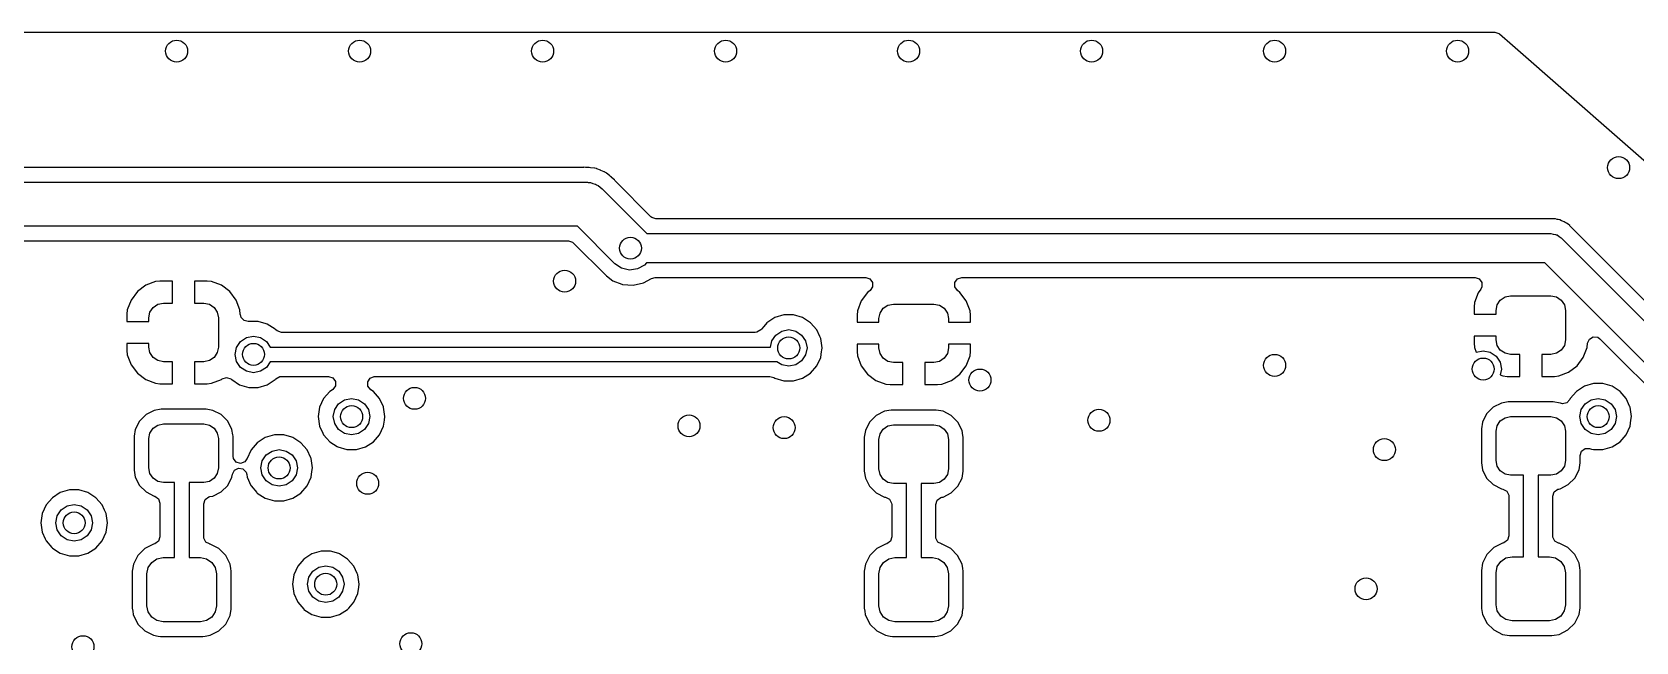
# Model space of a CAD drawing. Extents: x 100.3 to 185, y -144.7 to -85.3.
# Drawn here: x 131.52 to 153.44, y -93.62 to -85.3 of the extents above; entities that cross this region are included whole.
import ezdxf

# ---------------------------------------------------------------- set-up
doc = ezdxf.new("R2010")
doc.units = 0
doc.layers.add('BLACK', color=7, linetype='CONTINUOUS')

msp = doc.modelspace()

# ---------------------------------------------------------------- linework, layer by layer
at = {"layer": 'BLACK', "linetype": 'CONTINUOUS'}
for p, q in [((106.048, -85.3005), (151.507, -85.301)), ((151.507, -85.301), (151.565, -85.3199)), ((151.565, -85.3199), (151.572, -85.3255)), ((151.572, -85.3255), (151.749, -85.4804)), ((151.749, -85.4804), (155.2, -88.5)), ((139.036, -87.1495), (127.264, -87.1495)), ((139.057, -87.1472), (139.036, -87.1495)), ((139.064, -87.1456), (139.057, -87.1472)), ((139.086, -87.1472), (139.064, -87.1456)), ((139.064, -87.1456), (139.064, -87.1456)), ((139.064, -87.1456), (139.064, -87.1456)), ((139.116, -87.1494), (139.086, -87.1472)), ((139.12, -87.1495), (139.116, -87.1494)), ((139.136, -87.1495), (139.12, -87.1495)), ((139.152, -87.1518), (139.136, -87.1495)), ((139.136, -87.1495), (139.136, -87.1495)), ((139.155, -87.1522), (139.152, -87.1518)), ((139.207, -87.1559), (139.155, -87.1522)), ((139.215, -87.1585), (139.207, -87.1559)), ((139.207, -87.1559), (139.207, -87.1559)), ((139.235, -87.1638), (139.215, -87.1585)), ((139.242, -87.1648), (139.235, -87.1638)), ((139.29, -87.1866), (139.242, -87.1648)), ((139.242, -87.1648), (139.242, -87.1648)), ((139.293, -87.1879), (139.29, -87.1866)), ((139.342, -87.2062), (139.293, -87.1879)), ((139.347, -87.2099), (139.342, -87.2062)), ((139.342, -87.2062), (139.342, -87.2062)), ((139.342, -87.2062), (139.342, -87.2062)), ((127.2, -87.35), (139.1, -87.35)), ((139.1, -87.35), (139.11, -87.3509)), ((139.11, -87.3509), (139.114, -87.3503)), ((139.114, -87.3503), (139.121, -87.3519)), ((139.121, -87.3519), (139.155, -87.3551)), ((139.155, -87.3551), (139.187, -87.3676)), ((139.187, -87.3676), (139.221, -87.3756)), ((139.221, -87.3756), (139.238, -87.3874)), ((139.238, -87.3874), (139.258, -87.3949)), ((139.258, -87.3949), (139.284, -87.4183)), ((139.284, -87.4183), (139.312, -87.4379)), ((139.348, -87.2107), (139.347, -87.2099)), ((139.367, -87.2215), (139.348, -87.2107)), ((139.373, -87.2246), (139.367, -87.2215)), ((139.413, -87.2589), (139.373, -87.2246)), ((139.416, -87.2611), (139.413, -87.2589)), ((139.429, -87.2708), (139.416, -87.2611)), ((139.44, -87.2822), (139.429, -87.2708)), ((139.429, -87.2708), (139.429, -87.2708)), ((139.429, -87.2708), (139.429, -87.2708)), ((139.443, -87.2846), (139.44, -87.2822)), ((139.482, -87.3189), (139.443, -87.2846)), ((139.486, -87.3252), (139.482, -87.3189)), ((139.482, -87.3189), (139.482, -87.3189)), ((139.499, -87.3417), (139.486, -87.3252)), ((139.978, -87.8205), (139.499, -87.3417)), ((139.312, -87.4379), (139.912, -88.0379)), ((139.99, -87.8306), (139.978, -87.8205)), ((140.048, -87.8495), (139.99, -87.8306)), ((152.305, -87.8495), (140.048, -87.8495)), ((152.337, -87.8495), (152.305, -87.8495)), ((152.36, -87.857), (152.337, -87.8495)), ((152.337, -87.8495), (152.337, -87.8495)), ((152.375, -87.8606), (152.36, -87.857)), ((152.399, -87.8644), (152.375, -87.8606)), ((152.42, -87.8753), (152.399, -87.8644)), ((138.976, -87.95), (127.324, -87.95)), ((139.488, -88.4621), (138.976, -87.95)), ((139.912, -88.0379), (139.922, -88.05)), ((139.922, -88.05), (152.274, -88.05)), ((152.274, -88.05), (152.306, -88.0575)), ((152.306, -88.0575), (152.34, -88.0612)), ((152.34, -88.0612), (152.349, -88.0673)), ((152.349, -88.0673), (152.36, -88.0698)), ((152.36, -88.0698), (152.387, -88.0907)), ((152.435, -87.8812), (152.42, -87.8753)), ((152.458, -87.8887), (152.435, -87.8812)), ((152.471, -87.8985), (152.458, -87.8887)), ((152.458, -87.8887), (152.458, -87.8887)), ((152.477, -87.9029), (152.471, -87.8985)), ((152.49, -87.911), (152.477, -87.9029)), ((152.512, -87.9219), (152.49, -87.911)), ((152.512, -87.922), (152.512, -87.9219)), ((152.532, -87.942), (152.512, -87.922)), ((152.534, -87.9445), (152.532, -87.942)), ((152.532, -87.942), (152.532, -87.942)), ((153.871, -89.2811), (152.534, -87.9445)), ((152.534, -87.9445), (152.534, -87.9445)), ((127.448, -88.1505), (138.852, -88.1505)), ((138.852, -88.1505), (138.91, -88.1694)), ((138.91, -88.1694), (138.922, -88.1795)), ((138.922, -88.1795), (139.371, -88.6292)), ((152.387, -88.0907), (152.415, -88.1086)), ((152.415, -88.1086), (155.106, -90.8)), ((139.579, -88.5244), (139.488, -88.4621)), ((139.892, -88.4808), (139.795, -88.5344)), ((139.917, -88.45), (139.892, -88.4808)), ((152.191, -88.45), (139.917, -88.45)), ((154.882, -91.1414), (152.191, -88.45)), ((133.213, -88.7064), (133.078, -88.7566)), ((133.272, -88.7), (133.213, -88.7064)), ((133.213, -88.7064), (133.213, -88.7064)), ((133.445, -88.7), (133.272, -88.7)), ((133.445, -89), (133.445, -88.7)), ((133.445, -88.7), (133.445, -88.7)), ((133.918, -88.7), (133.745, -88.7)), ((133.745, -88.7), (133.745, -88.7)), ((133.745, -88.7), (133.745, -89)), ((133.977, -88.7064), (133.918, -88.7)), ((134.112, -88.7566), (133.977, -88.7064)), ((133.977, -88.7064), (133.977, -88.7064)), ((139.371, -88.6292), (139.458, -88.6938)), ((139.458, -88.6938), (139.58, -88.7395)), ((139.686, -88.5497), (139.579, -88.5244)), ((139.58, -88.7395), (139.593, -88.7441)), ((139.795, -88.5344), (139.686, -88.5497)), ((139.736, -88.7544), (139.877, -88.7238)), ((139.877, -88.7238), (139.989, -88.6626)), ((139.989, -88.6626), (140.036, -88.6505)), ((140.036, -88.6505), (142.914, -88.6505)), ((142.914, -88.6505), (142.972, -88.6694)), ((142.972, -88.6694), (143.008, -88.7189)), ((143.008, -88.7189), (143.008, -88.7801)), ((144.132, -88.7787), (144.133, -88.7176)), ((144.133, -88.7176), (144.169, -88.6686)), ((144.169, -88.6686), (144.226, -88.6505)), ((144.226, -88.6505), (151.239, -88.6505)), ((151.239, -88.6505), (151.297, -88.6694)), ((151.297, -88.6694), (151.333, -88.7189)), ((151.333, -88.7189), (151.333, -88.7801)), ((132.877, -88.9579), (132.826, -89.0926)), ((132.963, -88.8428), (132.877, -88.9579)), ((132.877, -88.9579), (132.877, -88.9579)), ((133.078, -88.7566), (132.963, -88.8428)), ((132.963, -88.8428), (132.963, -88.8428)), ((133.078, -88.7566), (133.078, -88.7566)), ((134.227, -88.8428), (134.112, -88.7566)), ((134.112, -88.7566), (134.112, -88.7566)), ((134.313, -88.9579), (134.227, -88.8428)), ((134.227, -88.8428), (134.227, -88.8428)), ((134.364, -89.0926), (134.313, -88.9579)), ((134.313, -88.9579), (134.313, -88.9579)), ((139.593, -88.7441), (139.736, -88.7544)), ((142.938, -88.8552), (142.852, -88.9702)), ((142.973, -88.8288), (142.938, -88.8551)), ((142.938, -88.8551), (142.938, -88.8552)), ((143.008, -88.7801), (142.973, -88.8288)), ((144.167, -88.8288), (144.132, -88.7787)), ((144.202, -88.8551), (144.167, -88.8288)), ((144.202, -88.8552), (144.202, -88.8551)), ((144.288, -88.9702), (144.202, -88.8552)), ((151.282, -88.8579), (151.231, -88.9926)), ((151.318, -88.8088), (151.282, -88.8579)), ((151.282, -88.8579), (151.282, -88.8579)), ((151.333, -88.7801), (151.318, -88.8088)), ((151.54, -89.0235), (151.584, -88.9586)), ((151.584, -88.9586), (151.648, -88.9152)), ((151.648, -88.9152), (151.725, -88.9)), ((151.725, -88.9), (152.275, -88.9)), ((152.275, -88.9), (152.352, -88.9152)), ((152.352, -88.9152), (152.416, -88.9586)), ((152.416, -88.9586), (152.46, -89.0235)), ((132.826, -89.0926), (132.82, -89.1522)), ((132.82, -89.1522), (132.82, -89.25)), ((132.826, -89.0926), (132.826, -89.0926)), ((133.12, -89.2), (133.135, -89.1235)), ((133.135, -89.1235), (133.179, -89.0586)), ((133.179, -89.0586), (133.243, -89.0152)), ((133.243, -89.0152), (133.32, -89)), ((133.32, -89), (133.445, -89)), ((133.745, -89), (133.87, -89)), ((133.87, -89), (133.947, -89.0152)), ((133.947, -89.0152), (134.011, -89.0586)), ((134.011, -89.0586), (134.055, -89.1235)), ((134.055, -89.1235), (134.07, -89.2)), ((134.37, -89.1522), (134.364, -89.0926)), ((134.364, -89.0926), (134.364, -89.0926)), ((134.37, -89.1548), (134.37, -89.1522)), ((134.371, -89.1548), (134.37, -89.1548)), ((134.38, -89.1954), (134.371, -89.1548)), ((141.797, -89.1617), (141.673, -89.1982)), ((141.927, -89.1617), (141.797, -89.1617)), ((141.797, -89.1617), (141.797, -89.1617)), ((142.051, -89.1982), (141.927, -89.1617)), ((141.927, -89.1617), (141.927, -89.1617)), ((142.801, -89.105), (142.795, -89.1645)), ((142.795, -89.1645), (142.795, -89.2623)), ((142.852, -88.9703), (142.801, -89.105)), ((142.801, -89.105), (142.801, -89.105)), ((142.852, -88.9702), (142.852, -88.9703)), ((143.095, -89.2123), (143.11, -89.1358)), ((143.11, -89.1358), (143.154, -89.0709)), ((143.154, -89.0709), (143.218, -89.0276)), ((143.218, -89.0276), (143.295, -89.0123)), ((143.295, -89.0123), (143.845, -89.0123)), ((143.845, -89.0123), (143.922, -89.0276)), ((143.922, -89.0276), (143.986, -89.0709)), ((143.986, -89.0709), (144.03, -89.1358)), ((144.03, -89.1358), (144.045, -89.2123)), ((144.288, -88.9703), (144.288, -88.9702)), ((144.339, -89.105), (144.288, -88.9703)), ((144.345, -89.1645), (144.339, -89.105)), ((144.339, -89.105), (144.339, -89.105)), ((144.345, -89.2623), (144.345, -89.1645)), ((151.231, -88.9926), (151.225, -89.0522)), ((151.225, -89.0522), (151.225, -89.15)), ((151.225, -89.15), (151.225, -89.15)), ((151.225, -89.15), (151.525, -89.15)), ((151.231, -88.9926), (151.231, -88.9926)), ((151.525, -89.1), (151.54, -89.0235)), ((151.525, -89.15), (151.525, -89.1)), ((152.46, -89.0235), (152.475, -89.1)), ((152.475, -89.1), (152.475, -89.5)), ((132.82, -89.25), (132.82, -89.25)), ((132.82, -89.25), (133.12, -89.25)), ((133.12, -89.25), (133.12, -89.2)), ((134.07, -89.2), (134.07, -89.6)), ((134.423, -89.2393), (134.38, -89.1954)), ((134.478, -89.2489), (134.423, -89.2393)), ((134.478, -89.2495), (134.478, -89.2489)), ((134.482, -89.2495), (134.478, -89.2495)), ((134.483, -89.2498), (134.482, -89.2495)), ((134.485, -89.2495), (134.483, -89.2498)), ((134.615, -89.2495), (134.485, -89.2495)), ((134.485, -89.2495), (134.485, -89.2495)), ((134.722, -89.2811), (134.615, -89.2495)), ((134.615, -89.2495), (134.615, -89.2495)), ((134.739, -89.286), (134.722, -89.2811)), ((134.848, -89.356), (134.739, -89.286)), ((134.739, -89.286), (134.739, -89.286)), ((134.739, -89.286), (134.739, -89.286)), ((134.856, -89.3653), (134.848, -89.356)), ((134.848, -89.356), (134.848, -89.356)), ((134.872, -89.3806), (134.856, -89.3653)), ((134.931, -89.3995), (134.872, -89.3806)), ((141.428, -89.3969), (141.405, -89.3995)), ((141.48, -89.3653), (141.428, -89.3969)), ((141.488, -89.356), (141.48, -89.3653)), ((141.521, -89.3182), (141.488, -89.356)), ((141.564, -89.2683), (141.521, -89.3182)), ((141.673, -89.1982), (141.564, -89.2683)), ((141.673, -89.1982), (141.673, -89.1982)), ((141.685, -89.4355), (141.767, -89.3813)), ((141.767, -89.3813), (141.862, -89.3622)), ((141.862, -89.3622), (141.958, -89.3813)), ((141.958, -89.3813), (142.039, -89.4355)), ((142.16, -89.2683), (142.051, -89.1982)), ((142.051, -89.1982), (142.051, -89.1982)), ((142.051, -89.1982), (142.051, -89.1982)), ((142.051, -89.1982), (142.051, -89.1982)), ((142.245, -89.3662), (142.16, -89.2683)), ((142.16, -89.2683), (142.16, -89.2683)), ((142.16, -89.2683), (142.16, -89.2683)), ((142.286, -89.456), (142.245, -89.3662)), ((142.795, -89.2623), (142.795, -89.2623)), ((142.795, -89.2623), (143.095, -89.2623)), ((143.095, -89.2623), (143.095, -89.2123)), ((144.045, -89.2123), (144.045, -89.2623)), ((144.045, -89.2623), (144.345, -89.2623)), ((144.345, -89.2623), (144.345, -89.2623)), ((133.12, -89.55), (132.82, -89.55)), ((132.82, -89.55), (132.82, -89.6478)), ((133.12, -89.6), (133.12, -89.55)), ((133.135, -89.6765), (133.12, -89.6)), ((134.07, -89.6), (134.055, -89.6765)), ((134.3, -89.7), (134.319, -89.6043)), ((134.319, -89.6043), (134.373, -89.5232)), ((134.373, -89.5232), (134.454, -89.469)), ((134.454, -89.469), (134.55, -89.45)), ((134.55, -89.45), (134.645, -89.469)), ((134.645, -89.469), (134.727, -89.5232)), ((134.727, -89.5232), (134.778, -89.6)), ((134.778, -89.6), (141.615, -89.6)), ((141.405, -89.3995), (134.931, -89.3995)), ((141.615, -89.6), (141.631, -89.5166)), ((141.631, -89.5166), (141.685, -89.4355)), ((142.039, -89.4355), (142.093, -89.5166)), ((142.093, -89.5166), (142.112, -89.6122)), ((142.112, -89.6122), (142.093, -89.7079)), ((142.299, -89.484), (142.286, -89.456)), ((142.308, -89.5478), (142.299, -89.484)), ((142.317, -89.6122), (142.308, -89.5478)), ((142.313, -89.6405), (142.317, -89.6123)), ((142.317, -89.6123), (142.317, -89.6122)), ((143.095, -89.5623), (142.795, -89.5623)), ((142.795, -89.5623), (142.795, -89.5623)), ((142.795, -89.5623), (142.795, -89.6602)), ((143.095, -89.6123), (143.095, -89.5623)), ((143.11, -89.6889), (143.095, -89.6123)), ((144.045, -89.6123), (144.03, -89.6889)), ((144.345, -89.5623), (144.045, -89.5623)), ((144.045, -89.5623), (144.045, -89.6123)), ((144.345, -89.6602), (144.345, -89.5623)), ((144.345, -89.5623), (144.345, -89.5623)), ((151.225, -89.45), (151.225, -89.5478)), ((151.525, -89.45), (151.225, -89.45)), ((151.225, -89.45), (151.225, -89.45)), ((151.225, -89.5478), (151.225, -89.5478)), ((151.225, -89.5478), (151.231, -89.6074)), ((151.231, -89.6074), (151.231, -89.6074)), ((151.231, -89.6074), (151.254, -89.669)), ((151.525, -89.5), (151.525, -89.45)), ((151.54, -89.5765), (151.525, -89.5)), ((151.584, -89.6414), (151.54, -89.5765)), ((152.46, -89.5765), (152.416, -89.6414)), ((152.475, -89.5), (152.46, -89.5765)), ((152.718, -89.7421), (152.769, -89.6074)), ((152.769, -89.6074), (152.775, -89.5459)), ((152.769, -89.6074), (152.769, -89.6074)), ((152.775, -89.5459), (152.8, -89.4901)), ((152.8, -89.4901), (152.853, -89.4596)), ((152.853, -89.4596), (152.914, -89.4662)), ((152.914, -89.4662), (152.944, -89.4865)), ((152.944, -89.4865), (154.695, -91.2383)), ((132.82, -89.6478), (132.82, -89.6478)), ((132.82, -89.6478), (132.826, -89.7074)), ((132.826, -89.7074), (132.826, -89.7074)), ((132.826, -89.7074), (132.877, -89.8421)), ((133.179, -89.7414), (133.135, -89.6765)), ((133.243, -89.7848), (133.179, -89.7414)), ((133.32, -89.8), (133.243, -89.7848)), ((133.445, -89.8), (133.32, -89.8)), ((133.445, -90.1), (133.445, -89.8)), ((133.87, -89.8), (133.745, -89.8)), ((133.745, -89.8), (133.745, -90.1)), ((133.947, -89.7848), (133.87, -89.8)), ((134.011, -89.7414), (133.947, -89.7848)), ((134.055, -89.6765), (134.011, -89.7414)), ((134.319, -89.7957), (134.3, -89.7)), ((134.373, -89.8768), (134.319, -89.7957)), ((134.778, -89.8), (134.727, -89.8768)), ((141.702, -89.8), (134.778, -89.8)), ((141.767, -89.8432), (141.702, -89.8)), ((142.039, -89.789), (141.958, -89.8432)), ((142.093, -89.7079), (142.039, -89.789)), ((142.245, -89.8583), (142.299, -89.7405)), ((142.299, -89.7405), (142.31, -89.6602)), ((142.31, -89.6602), (142.313, -89.6405)), ((142.795, -89.6602), (142.795, -89.6602)), ((142.795, -89.6602), (142.801, -89.7197)), ((142.801, -89.7197), (142.801, -89.7197)), ((142.801, -89.7197), (142.852, -89.8544)), ((143.154, -89.7538), (143.11, -89.6889)), ((143.218, -89.7971), (143.154, -89.7538)), ((143.295, -89.8123), (143.218, -89.7971)), ((143.42, -89.8123), (143.295, -89.8123)), ((143.42, -90.1123), (143.42, -89.8123)), ((143.845, -89.8123), (143.72, -89.8123)), ((143.72, -89.8123), (143.72, -90.1123)), ((143.922, -89.7971), (143.845, -89.8123)), ((143.986, -89.7538), (143.922, -89.7971)), ((144.03, -89.6889), (143.986, -89.7538)), ((144.288, -89.8544), (144.339, -89.7197)), ((144.339, -89.7197), (144.345, -89.6602)), ((144.339, -89.7197), (144.339, -89.7197)), ((151.254, -89.669), (151.35, -89.65)), ((151.35, -89.65), (151.446, -89.669)), ((151.446, -89.669), (151.527, -89.7232)), ((151.527, -89.7232), (151.581, -89.8043)), ((151.581, -89.8043), (151.6, -89.9)), ((151.648, -89.6848), (151.584, -89.6414)), ((151.725, -89.7), (151.648, -89.6848)), ((151.85, -89.7), (151.725, -89.7)), ((151.85, -90), (151.85, -89.7)), ((152.275, -89.7), (152.15, -89.7)), ((152.15, -89.7), (152.15, -90)), ((152.352, -89.6848), (152.275, -89.7)), ((152.416, -89.6414), (152.352, -89.6848)), ((152.632, -89.8572), (152.718, -89.7421)), ((152.718, -89.7421), (152.718, -89.7421)), ((132.877, -89.8421), (132.877, -89.8421)), ((132.877, -89.8421), (132.963, -89.9572)), ((132.963, -89.9572), (132.963, -89.9572)), ((132.963, -89.9572), (133.078, -90.0434)), ((133.078, -90.0434), (133.078, -90.0434)), ((133.078, -90.0434), (133.213, -90.0936)), ((133.977, -90.0936), (134.112, -90.0434)), ((134.112, -90.0434), (134.123, -90.0354)), ((134.123, -90.0354), (134.181, -90.0156)), ((134.181, -90.0156), (134.239, -90.0337)), ((134.239, -90.0337), (134.247, -90.0398)), ((134.247, -90.0398), (134.252, -90.044)), ((134.252, -90.044), (134.252, -90.044)), ((134.252, -90.044), (134.252, -90.044)), ((134.252, -90.044), (134.252, -90.044)), ((134.252, -90.044), (134.361, -90.114)), ((134.454, -89.931), (134.373, -89.8768)), ((134.55, -89.95), (134.454, -89.931)), ((134.645, -89.931), (134.55, -89.95)), ((134.727, -89.8768), (134.645, -89.931)), ((134.739, -90.114), (134.848, -90.044)), ((134.848, -90.044), (134.856, -90.0347)), ((134.856, -90.0347), (134.908, -90.0031)), ((134.908, -90.0031), (134.931, -90.0005)), ((134.931, -90.0005), (135.575, -90.0005)), ((135.575, -90.0005), (135.633, -90.0194)), ((135.633, -90.0194), (135.669, -90.0689)), ((136.11, -90.0743), (136.143, -90.0229)), ((136.143, -90.0229), (136.2, -90.0007)), ((136.2, -90.0007), (136.205, -90.0005)), ((136.205, -90.0005), (141.604, -90.0005)), ((141.604, -90.0005), (141.658, -90.0162)), ((141.658, -90.0162), (141.673, -90.0263)), ((141.673, -90.0263), (141.673, -90.0263)), ((141.673, -90.0263), (141.797, -90.0627)), ((141.862, -89.8622), (141.767, -89.8432)), ((141.958, -89.8432), (141.862, -89.8622)), ((141.927, -90.0627), (142.051, -90.0263)), ((142.051, -90.0263), (142.16, -89.9562)), ((142.16, -89.9562), (142.245, -89.8583)), ((142.852, -89.8544), (142.852, -89.8544)), ((142.852, -89.8544), (142.938, -89.9695)), ((142.938, -89.9695), (142.938, -89.9695)), ((142.938, -89.9695), (143.053, -90.0557)), ((143.053, -90.0557), (143.053, -90.0557)), ((143.053, -90.0557), (143.188, -90.1059)), ((143.952, -90.1059), (144.087, -90.0557)), ((144.087, -90.0557), (144.202, -89.9695)), ((144.087, -90.0557), (144.087, -90.0557)), ((144.202, -89.9695), (144.288, -89.8544)), ((144.202, -89.9695), (144.202, -89.9695)), ((144.288, -89.8544), (144.288, -89.8544)), ((151.6, -89.9), (151.584, -89.981)), ((151.584, -89.981), (151.618, -89.9936)), ((151.618, -89.9936), (151.618, -89.9936)), ((151.618, -89.9936), (151.677, -90)), ((151.677, -90), (151.85, -90)), ((151.85, -90), (151.85, -90)), ((152.15, -90), (152.15, -90)), ((152.15, -90), (152.323, -90)), ((152.323, -90), (152.382, -89.9936)), ((152.382, -89.9936), (152.517, -89.9434)), ((152.382, -89.9936), (152.382, -89.9936)), ((152.517, -89.9434), (152.632, -89.8572)), ((152.517, -89.9434), (152.517, -89.9434)), ((152.632, -89.8572), (152.632, -89.8572)), ((133.213, -90.0936), (133.213, -90.0936)), ((133.213, -90.0936), (133.272, -90.1)), ((133.272, -90.1), (133.445, -90.1)), ((133.445, -90.1), (133.445, -90.1)), ((133.445, -90.1), (133.445, -90.1)), ((133.745, -90.1), (133.918, -90.1)), ((133.745, -90.1), (133.745, -90.1)), ((133.918, -90.1), (133.977, -90.0936)), ((133.977, -90.0936), (133.977, -90.0936)), ((134.361, -90.114), (134.361, -90.114)), ((134.361, -90.114), (134.485, -90.1505)), ((134.485, -90.1505), (134.485, -90.1505)), ((134.485, -90.1505), (134.615, -90.1505)), ((134.615, -90.1505), (134.739, -90.114)), ((134.615, -90.1505), (134.615, -90.1505)), ((135.592, -90.206), (135.507, -90.3039)), ((135.628, -90.1828), (135.592, -90.206)), ((135.633, -90.1796), (135.628, -90.1828)), ((135.669, -90.1301), (135.633, -90.1796)), ((135.669, -90.0689), (135.669, -90.1301)), ((136.113, -90.1354), (136.11, -90.0743)), ((136.152, -90.1828), (136.113, -90.1354)), ((136.188, -90.206), (136.152, -90.1828)), ((136.273, -90.3039), (136.188, -90.206)), ((136.188, -90.206), (136.188, -90.206)), ((136.188, -90.206), (136.188, -90.206)), ((141.797, -90.0627), (141.797, -90.0627)), ((141.797, -90.0627), (141.927, -90.0627)), ((141.927, -90.0627), (141.927, -90.0627)), ((143.188, -90.1059), (143.188, -90.1059)), ((143.188, -90.1059), (143.247, -90.1123)), ((143.247, -90.1123), (143.42, -90.1123)), ((143.42, -90.1123), (143.42, -90.1123)), ((143.72, -90.1123), (143.72, -90.1123)), ((143.72, -90.1123), (143.893, -90.1123)), ((143.893, -90.1123), (143.952, -90.1059)), ((143.952, -90.1059), (143.952, -90.1059)), ((152.623, -90.206), (152.539, -90.3039)), ((152.732, -90.136), (152.623, -90.206)), ((152.857, -90.0995), (152.732, -90.136)), ((152.732, -90.136), (152.732, -90.136)), ((152.986, -90.0995), (152.857, -90.0995)), ((152.857, -90.0995), (152.857, -90.0995)), ((153.11, -90.136), (152.986, -90.0995)), ((152.986, -90.0995), (152.986, -90.0995)), ((153.219, -90.206), (153.11, -90.136)), ((153.11, -90.136), (153.11, -90.136)), ((153.11, -90.136), (153.11, -90.136)), ((153.11, -90.136), (153.11, -90.136)), ((153.304, -90.3039), (153.219, -90.206)), ((153.219, -90.206), (153.219, -90.206)), ((153.219, -90.206), (153.219, -90.206)), ((133.195, -90.4644), (133.082, -90.5219)), ((133.288, -90.4495), (133.195, -90.4644)), ((133.195, -90.4644), (133.195, -90.4644)), ((133.902, -90.4495), (133.288, -90.4495)), ((133.288, -90.4495), (133.288, -90.4495)), ((133.995, -90.4644), (133.902, -90.4495)), ((134.108, -90.5219), (133.995, -90.4644)), ((133.995, -90.4644), (133.995, -90.4644)), ((135.453, -90.4218), (135.435, -90.55)), ((135.507, -90.3039), (135.453, -90.4218)), ((135.64, -90.55), (135.659, -90.4543)), ((135.659, -90.4543), (135.713, -90.3732)), ((135.713, -90.3732), (135.794, -90.319)), ((135.794, -90.319), (135.89, -90.3)), ((135.89, -90.3), (135.986, -90.319)), ((135.986, -90.319), (136.067, -90.3732)), ((136.067, -90.3732), (136.121, -90.4543)), ((136.121, -90.4543), (136.14, -90.55)), ((136.324, -90.415), (136.273, -90.3039)), ((136.327, -90.4218), (136.324, -90.415)), ((136.345, -90.55), (136.327, -90.4218)), ((143.17, -90.4767), (143.057, -90.5343)), ((143.263, -90.4618), (143.17, -90.4767)), ((143.17, -90.4767), (143.17, -90.4767)), ((143.877, -90.4618), (143.263, -90.4618)), ((143.263, -90.4618), (143.263, -90.4618)), ((143.97, -90.4767), (143.877, -90.4618)), ((144.083, -90.5343), (143.97, -90.4767)), ((143.97, -90.4767), (143.97, -90.4767)), ((151.487, -90.4219), (151.397, -90.5117)), ((151.6, -90.3644), (151.487, -90.4219)), ((151.693, -90.3495), (151.6, -90.3644)), ((151.6, -90.3644), (151.6, -90.3644)), ((152.307, -90.3495), (151.693, -90.3495)), ((151.693, -90.3495), (151.693, -90.3495)), ((152.4, -90.3644), (152.307, -90.3495)), ((152.408, -90.3668), (152.4, -90.3644)), ((152.432, -90.3733), (152.408, -90.3662)), ((152.408, -90.3662), (152.408, -90.3668)), ((152.492, -90.3612), (152.432, -90.3733)), ((152.533, -90.3161), (152.492, -90.3612)), ((152.539, -90.3039), (152.533, -90.3161)), ((152.671, -90.55), (152.69, -90.4543)), ((152.69, -90.4543), (152.745, -90.3732)), ((152.745, -90.3732), (152.826, -90.319)), ((152.826, -90.319), (152.921, -90.3)), ((152.921, -90.3), (153.017, -90.319)), ((153.017, -90.319), (153.098, -90.3732)), ((153.098, -90.3732), (153.152, -90.4543)), ((153.152, -90.4543), (153.171, -90.55)), ((153.355, -90.415), (153.304, -90.3039)), ((153.358, -90.4218), (153.355, -90.415)), ((153.377, -90.55), (153.358, -90.4218)), ((132.992, -90.6117), (132.934, -90.7247)), ((133.082, -90.5219), (132.992, -90.6117)), ((133.135, -90.7735), (133.179, -90.7086)), ((133.179, -90.7086), (133.243, -90.6652)), ((133.243, -90.6652), (133.32, -90.65)), ((133.32, -90.65), (133.87, -90.65)), ((133.87, -90.65), (133.947, -90.6652)), ((133.947, -90.6652), (134.011, -90.7086)), ((134.011, -90.7086), (134.055, -90.7735)), ((134.198, -90.6117), (134.108, -90.5219)), ((134.256, -90.7247), (134.198, -90.6117)), ((135.435, -90.55), (135.435, -90.55)), ((135.435, -90.55), (135.453, -90.6782)), ((135.453, -90.6782), (135.499, -90.7772)), ((135.659, -90.6457), (135.64, -90.55)), ((135.713, -90.7268), (135.659, -90.6457)), ((136.121, -90.6457), (136.067, -90.7268)), ((136.14, -90.55), (136.121, -90.6457)), ((136.273, -90.7961), (136.327, -90.6782)), ((136.327, -90.6782), (136.338, -90.5995)), ((136.338, -90.5995), (136.345, -90.55)), ((136.345, -90.55), (136.345, -90.55)), ((142.967, -90.624), (142.909, -90.737)), ((143.057, -90.5343), (142.967, -90.624)), ((143.154, -90.7209), (143.218, -90.6776)), ((143.218, -90.6776), (143.295, -90.6623)), ((143.295, -90.6623), (143.845, -90.6623)), ((143.845, -90.6623), (143.922, -90.6776)), ((143.922, -90.6776), (143.986, -90.7209)), ((144.173, -90.624), (144.083, -90.5343)), ((144.231, -90.737), (144.173, -90.624)), ((151.339, -90.6247), (151.325, -90.7185)), ((151.397, -90.5117), (151.339, -90.6247)), ((151.525, -90.75), (151.54, -90.6735)), ((151.54, -90.6735), (151.584, -90.6086)), ((151.584, -90.6086), (151.648, -90.5652)), ((151.648, -90.5652), (151.725, -90.55)), ((151.725, -90.55), (152.275, -90.55)), ((152.275, -90.55), (152.352, -90.5652)), ((152.352, -90.5652), (152.416, -90.6086)), ((152.416, -90.6086), (152.46, -90.6735)), ((152.46, -90.6735), (152.475, -90.75)), ((152.69, -90.6457), (152.671, -90.55)), ((152.745, -90.7268), (152.69, -90.6457)), ((153.152, -90.6457), (153.098, -90.7268)), ((153.171, -90.55), (153.152, -90.6457)), ((153.304, -90.7961), (153.358, -90.6782)), ((153.358, -90.6782), (153.369, -90.5995)), ((153.369, -90.5995), (153.377, -90.55)), ((153.377, -90.55), (153.377, -90.55)), ((132.934, -90.7247), (132.919, -90.8185)), ((132.919, -90.8185), (132.919, -91.2815)), ((133.12, -90.85), (133.135, -90.7735)), ((133.12, -91.25), (133.12, -90.85)), ((134.055, -90.7735), (134.07, -90.85)), ((134.07, -90.85), (134.07, -91.25)), ((134.267, -90.7995), (134.256, -90.7247)), ((134.256, -90.7247), (134.256, -90.7247)), ((134.256, -90.7247), (134.256, -90.7247)), ((134.27, -90.8185), (134.267, -90.7995)), ((134.27, -91.0898), (134.27, -90.8185)), ((134.602, -90.906), (134.517, -91.0039)), ((134.711, -90.836), (134.602, -90.906)), ((134.835, -90.7995), (134.711, -90.836)), ((134.711, -90.836), (134.711, -90.836)), ((134.965, -90.7995), (134.835, -90.7995)), ((134.835, -90.7995), (134.835, -90.7995)), ((135.072, -90.8309), (134.965, -90.7995)), ((134.965, -90.7995), (134.965, -90.7995)), ((135.089, -90.836), (135.072, -90.8309)), ((135.198, -90.906), (135.089, -90.836)), ((135.089, -90.836), (135.089, -90.836)), ((135.089, -90.836), (135.089, -90.836)), ((135.283, -91.0039), (135.198, -90.906)), ((135.198, -90.906), (135.198, -90.906)), ((135.198, -90.906), (135.198, -90.906)), ((135.499, -90.7772), (135.507, -90.7961)), ((135.507, -90.7961), (135.553, -90.8486)), ((135.553, -90.8486), (135.592, -90.894)), ((135.592, -90.894), (135.692, -90.9583)), ((135.794, -90.781), (135.713, -90.7268)), ((135.89, -90.8), (135.794, -90.781)), ((135.986, -90.781), (135.89, -90.8)), ((136.067, -90.7268), (135.986, -90.781)), ((136.079, -90.964), (136.188, -90.894)), ((136.188, -90.894), (136.273, -90.7961)), ((142.909, -90.737), (142.894, -90.8308)), ((142.894, -90.8308), (142.894, -91.2939)), ((143.095, -90.8623), (143.11, -90.7858)), ((143.095, -91.2623), (143.095, -90.8623)), ((143.11, -90.7858), (143.154, -90.7209)), ((143.986, -90.7209), (144.03, -90.7858)), ((144.03, -90.7858), (144.045, -90.8623)), ((144.045, -90.8623), (144.045, -91.2623)), ((144.242, -90.8095), (144.231, -90.737)), ((144.231, -90.737), (144.231, -90.737)), ((144.231, -90.737), (144.231, -90.737)), ((144.245, -90.8308), (144.242, -90.8095)), ((144.245, -91.2939), (144.245, -90.8308)), ((151.325, -90.7185), (151.325, -91.1815)), ((151.525, -91.15), (151.525, -90.75)), ((152.475, -90.75), (152.475, -91.15)), ((152.826, -90.781), (152.745, -90.7268)), ((152.921, -90.8), (152.826, -90.781)), ((153.017, -90.781), (152.921, -90.8)), ((153.098, -90.7268), (153.017, -90.781)), ((153.11, -90.964), (153.219, -90.894)), ((153.219, -90.894), (153.304, -90.7961)), ((134.276, -91.1231), (134.27, -91.0898)), ((134.314, -91.1716), (134.276, -91.1231)), ((134.458, -91.1272), (134.43, -91.1683)), ((134.46, -91.1282), (134.458, -91.1272)), ((134.517, -91.0039), (134.46, -91.1282)), ((134.669, -91.1543), (134.723, -91.0732)), ((134.723, -91.0732), (134.804, -91.019)), ((134.804, -91.019), (134.9, -91)), ((134.9, -91), (134.996, -91.019)), ((134.996, -91.019), (135.077, -91.0732)), ((135.077, -91.0732), (135.131, -91.1543)), ((135.333, -91.1143), (135.283, -91.0039)), ((135.337, -91.1218), (135.333, -91.1143)), ((135.355, -91.25), (135.337, -91.1218)), ((135.692, -90.9583), (135.701, -90.964)), ((135.701, -90.964), (135.825, -91.0005)), ((135.825, -91.0005), (135.825, -91.0005)), ((135.825, -91.0005), (135.955, -91.0005)), ((135.955, -91.0005), (136.079, -90.964)), ((135.955, -91.0005), (135.955, -91.0005)), ((151.54, -91.2265), (151.525, -91.15)), ((152.475, -91.15), (152.46, -91.2265)), ((152.675, -91.0796), (152.694, -91.0214)), ((152.675, -91.1815), (152.675, -91.0796)), ((152.694, -91.0214), (152.744, -90.9854)), ((152.744, -90.9854), (152.802, -90.9846)), ((152.802, -90.9846), (152.828, -90.9922)), ((152.828, -90.9922), (152.857, -91.0005)), ((152.857, -91.0005), (152.857, -91.0005)), ((152.857, -91.0005), (152.986, -91.0005)), ((152.986, -91.0005), (153.11, -90.964)), ((152.986, -91.0005), (152.986, -91.0005)), ((132.919, -91.2815), (132.92, -91.2815)), ((132.92, -91.2815), (132.934, -91.3753)), ((133.135, -91.3265), (133.12, -91.25)), ((133.179, -91.3914), (133.135, -91.3265)), ((134.055, -91.3265), (134.011, -91.3914)), ((134.07, -91.25), (134.055, -91.3265)), ((134.256, -91.3753), (134.262, -91.3367)), ((134.262, -91.3367), (134.29, -91.2822)), ((134.29, -91.2822), (134.344, -91.2544)), ((134.372, -91.1888), (134.314, -91.1716)), ((134.344, -91.2544), (134.404, -91.264)), ((134.43, -91.1683), (134.372, -91.1888)), ((134.404, -91.264), (134.448, -91.3072)), ((134.448, -91.3072), (134.458, -91.3381)), ((134.458, -91.3381), (134.463, -91.3782)), ((134.65, -91.25), (134.669, -91.1543)), ((134.669, -91.3457), (134.65, -91.25)), ((134.723, -91.4268), (134.669, -91.3457)), ((135.131, -91.3457), (135.077, -91.4268)), ((135.131, -91.1543), (135.15, -91.25)), ((135.15, -91.25), (135.131, -91.3457)), ((135.337, -91.3782), (135.348, -91.3)), ((135.348, -91.3), (135.355, -91.25)), ((135.355, -91.25), (135.355, -91.25)), ((142.894, -91.2939), (142.895, -91.2939)), ((142.895, -91.2939), (142.909, -91.3876)), ((143.11, -91.3389), (143.095, -91.2623)), ((143.154, -91.4038), (143.11, -91.3389)), ((144.03, -91.3389), (143.986, -91.4038)), ((144.045, -91.2623), (144.03, -91.3389)), ((144.231, -91.3876), (144.245, -91.2939)), ((151.325, -91.1815), (151.325, -91.1815)), ((151.325, -91.1815), (151.339, -91.2753)), ((151.339, -91.2753), (151.339, -91.2753)), ((151.339, -91.2753), (151.397, -91.3883)), ((151.584, -91.2914), (151.54, -91.2265)), ((151.648, -91.3348), (151.584, -91.2914)), ((151.725, -91.35), (151.648, -91.3348)), ((151.9, -91.35), (151.725, -91.35)), ((151.9, -92.4625), (151.9, -91.35)), ((152.275, -91.35), (152.1, -91.35)), ((152.1, -91.35), (152.1, -92.4625)), ((152.352, -91.3348), (152.275, -91.35)), ((152.416, -91.2914), (152.352, -91.3348)), ((152.46, -91.2265), (152.416, -91.2914)), ((152.603, -91.3883), (152.661, -91.2753)), ((152.661, -91.2753), (152.675, -91.1815)), ((131.911, -91.586), (131.802, -91.656)), ((132.035, -91.5495), (131.911, -91.586)), ((131.911, -91.586), (131.911, -91.586)), ((132.165, -91.5495), (132.035, -91.5495)), ((132.035, -91.5495), (132.035, -91.5495)), ((132.289, -91.586), (132.165, -91.5495)), ((132.165, -91.5495), (132.165, -91.5495)), ((132.398, -91.656), (132.289, -91.586)), ((132.289, -91.586), (132.289, -91.586)), ((132.289, -91.586), (132.289, -91.586)), ((132.289, -91.586), (132.289, -91.586)), ((132.934, -91.3753), (132.934, -91.3753)), ((132.934, -91.3753), (132.992, -91.4883)), ((132.992, -91.4883), (133.082, -91.578)), ((133.082, -91.578), (133.195, -91.6356)), ((133.243, -91.4348), (133.179, -91.3914)), ((133.32, -91.45), (133.243, -91.4348)), ((133.47, -91.45), (133.32, -91.45)), ((133.47, -92.4748), (133.47, -91.45)), ((133.87, -91.45), (133.67, -91.45)), ((133.67, -91.45), (133.67, -92.4748)), ((133.947, -91.4348), (133.87, -91.45)), ((134.011, -91.3914), (133.947, -91.4348)), ((133.995, -91.6356), (134.108, -91.578)), ((134.108, -91.578), (134.198, -91.4883)), ((134.198, -91.4883), (134.256, -91.3753)), ((134.463, -91.3782), (134.514, -91.4883)), ((134.514, -91.4883), (134.517, -91.4961)), ((134.517, -91.4961), (134.595, -91.586)), ((134.595, -91.586), (134.602, -91.594)), ((134.804, -91.481), (134.723, -91.4268)), ((134.9, -91.5), (134.804, -91.481)), ((134.996, -91.481), (134.9, -91.5)), ((135.077, -91.4268), (134.996, -91.481)), ((135.198, -91.594), (135.283, -91.4961)), ((135.283, -91.4961), (135.337, -91.3782)), ((142.909, -91.3876), (142.909, -91.3876)), ((142.909, -91.3876), (142.967, -91.5007)), ((142.967, -91.5007), (143.057, -91.5904)), ((143.218, -91.4471), (143.154, -91.4038)), ((143.295, -91.4623), (143.218, -91.4471)), ((143.47, -91.4623), (143.295, -91.4623)), ((143.47, -92.4748), (143.47, -91.4623)), ((143.845, -91.4623), (143.67, -91.4623)), ((143.67, -91.4623), (143.67, -92.4748)), ((143.922, -91.4471), (143.845, -91.4623)), ((143.986, -91.4038), (143.922, -91.4471)), ((144.083, -91.5904), (144.173, -91.5007)), ((144.173, -91.5007), (144.231, -91.3876)), ((151.397, -91.3883), (151.487, -91.478)), ((151.487, -91.478), (151.6, -91.5356)), ((151.6, -91.5356), (151.616, -91.5382)), ((151.616, -91.5382), (151.671, -91.566)), ((151.671, -91.566), (151.698, -91.6205)), ((152.3, -91.636), (152.319, -91.5778)), ((152.319, -91.5778), (152.369, -91.5419)), ((152.369, -91.5419), (152.384, -91.5382)), ((152.384, -91.5382), (152.4, -91.5356)), ((152.4, -91.5356), (152.513, -91.478)), ((152.513, -91.478), (152.603, -91.3883)), ((131.717, -91.7539), (131.663, -91.8718)), ((131.802, -91.656), (131.717, -91.7539)), ((131.923, -91.8232), (132.004, -91.769)), ((132.004, -91.769), (132.1, -91.75)), ((132.1, -91.75), (132.196, -91.769)), ((132.196, -91.769), (132.277, -91.8232)), ((132.483, -91.7539), (132.398, -91.656)), ((132.398, -91.656), (132.398, -91.656)), ((132.398, -91.656), (132.398, -91.656)), ((132.516, -91.8275), (132.483, -91.7539)), ((133.195, -91.6356), (133.195, -91.6356)), ((133.195, -91.6356), (133.201, -91.6377)), ((133.201, -91.6377), (133.251, -91.6737)), ((133.251, -91.6737), (133.269, -91.7319)), ((133.269, -91.7319), (133.269, -91.7319)), ((133.269, -91.7319), (133.269, -92.1916)), ((133.87, -91.74), (133.889, -91.6818)), ((133.87, -92.1916), (133.87, -91.74)), ((133.889, -91.6818), (133.939, -91.6458)), ((133.939, -91.6458), (133.954, -91.6422)), ((133.954, -91.6422), (133.995, -91.6356)), ((134.602, -91.594), (134.711, -91.664)), ((134.711, -91.664), (134.711, -91.664)), ((134.711, -91.664), (134.835, -91.7005)), ((134.835, -91.7005), (134.835, -91.7005)), ((134.835, -91.7005), (134.965, -91.7005)), ((134.965, -91.7005), (135.089, -91.664)), ((134.965, -91.7005), (134.965, -91.7005)), ((135.089, -91.664), (135.198, -91.594)), ((143.057, -91.5904), (143.17, -91.648)), ((143.17, -91.648), (143.186, -91.6506)), ((143.186, -91.6506), (143.241, -91.6783)), ((143.241, -91.6783), (143.268, -91.7329)), ((143.268, -91.7329), (143.269, -91.7483)), ((143.269, -91.7483), (143.269, -92.1916)), ((143.87, -91.7483), (143.889, -91.6902)), ((143.87, -92.1916), (143.87, -91.7483)), ((143.889, -91.6902), (143.939, -91.6542)), ((143.939, -91.6542), (143.954, -91.6506)), ((143.954, -91.6506), (143.97, -91.648)), ((143.97, -91.648), (144.083, -91.5904)), ((151.698, -91.6205), (151.7, -91.636)), ((151.7, -91.636), (151.7, -92.1792)), ((152.3, -92.1792), (152.3, -91.636)), ((131.663, -91.8718), (131.645, -92)), ((131.645, -92), (131.645, -92)), ((131.645, -92), (131.663, -92.1282)), ((131.85, -92), (131.869, -91.9043)), ((131.869, -92.0957), (131.85, -92)), ((131.869, -91.9043), (131.923, -91.8232)), ((132.277, -91.8232), (132.331, -91.9043)), ((132.331, -91.9043), (132.35, -92)), ((132.35, -92), (132.331, -92.0957)), ((132.537, -91.8718), (132.516, -91.8275)), ((132.555, -91.9983), (132.537, -91.8718)), ((132.537, -92.1282), (132.555, -92)), ((132.555, -92), (132.555, -91.9983)), ((131.663, -92.1282), (131.704, -92.2181)), ((131.704, -92.2181), (131.717, -92.2461)), ((131.717, -92.2461), (131.797, -92.3378)), ((131.923, -92.1768), (131.869, -92.0957)), ((132.004, -92.231), (131.923, -92.1768)), ((132.1, -92.25), (132.004, -92.231)), ((132.196, -92.231), (132.1, -92.25)), ((132.277, -92.1768), (132.196, -92.231)), ((132.331, -92.0957), (132.277, -92.1768)), ((132.398, -92.344), (132.483, -92.2461)), ((132.483, -92.2461), (132.537, -92.1282)), ((133.269, -92.1916), (133.251, -92.2498)), ((133.872, -92.2071), (133.87, -92.1916)), ((133.899, -92.2616), (133.872, -92.2071)), ((143.269, -92.1916), (143.251, -92.2498)), ((143.872, -92.2071), (143.87, -92.1916)), ((143.899, -92.2616), (143.872, -92.2071)), ((151.681, -92.2374), (151.631, -92.2734)), ((151.7, -92.1792), (151.681, -92.2374)), ((152.302, -92.1947), (152.3, -92.1792)), ((152.329, -92.2492), (152.302, -92.1947)), ((131.797, -92.3378), (131.802, -92.344)), ((131.802, -92.344), (131.909, -92.4129)), ((131.909, -92.4129), (131.911, -92.414)), ((131.911, -92.414), (132.035, -92.4505)), ((132.035, -92.4505), (132.035, -92.4505)), ((132.035, -92.4505), (132.165, -92.4505)), ((132.165, -92.4505), (132.289, -92.414)), ((132.165, -92.4505), (132.165, -92.4505)), ((132.289, -92.414), (132.398, -92.344)), ((132.97, -92.4441), (132.91, -92.5624)), ((133.064, -92.3502), (132.97, -92.4441)), ((133.183, -92.2899), (133.064, -92.3502)), ((133.184, -92.2896), (133.183, -92.2899)), ((133.186, -92.2893), (133.184, -92.2896)), ((133.201, -92.2857), (133.186, -92.2893)), ((133.251, -92.2498), (133.201, -92.2857)), ((133.95, -92.2873), (133.899, -92.2616)), ((133.95, -92.2875), (133.95, -92.2873)), ((133.951, -92.2878), (133.95, -92.2875)), ((133.954, -92.2893), (133.951, -92.2878)), ((133.956, -92.2896), (133.954, -92.2893)), ((133.957, -92.2899), (133.956, -92.2896)), ((134.076, -92.3502), (133.957, -92.2899)), ((133.957, -92.2899), (133.957, -92.2899)), ((134.17, -92.4441), (134.076, -92.3502)), ((134.23, -92.5624), (134.17, -92.4441)), ((135.348, -92.4235), (135.239, -92.4935)), ((135.473, -92.387), (135.348, -92.4235)), ((135.348, -92.4235), (135.348, -92.4235)), ((135.602, -92.387), (135.473, -92.387)), ((135.473, -92.387), (135.473, -92.387)), ((135.716, -92.4203), (135.602, -92.387)), ((135.602, -92.387), (135.602, -92.387)), ((135.727, -92.4235), (135.716, -92.4203)), ((135.836, -92.4935), (135.727, -92.4235)), ((135.727, -92.4235), (135.727, -92.4235)), ((135.727, -92.4235), (135.727, -92.4235)), ((142.97, -92.4441), (142.91, -92.5624)), ((143.064, -92.3502), (142.97, -92.4441)), ((143.183, -92.2899), (143.064, -92.3502)), ((143.184, -92.2896), (143.183, -92.2899)), ((143.186, -92.2893), (143.184, -92.2896)), ((143.201, -92.2857), (143.186, -92.2893)), ((143.251, -92.2498), (143.201, -92.2857)), ((143.95, -92.2873), (143.899, -92.2616)), ((143.95, -92.2875), (143.95, -92.2873)), ((143.951, -92.2878), (143.95, -92.2875)), ((143.954, -92.2893), (143.951, -92.2878)), ((143.955, -92.2895), (143.954, -92.2893)), ((143.957, -92.2899), (143.955, -92.2895)), ((144.076, -92.3502), (143.957, -92.2899)), ((143.957, -92.2899), (143.957, -92.2899)), ((144.17, -92.4441), (144.076, -92.3502)), ((144.23, -92.5624), (144.17, -92.4441)), ((151.4, -92.4317), (151.34, -92.5501)), ((151.494, -92.3378), (151.4, -92.4317)), ((151.613, -92.2775), (151.494, -92.3378)), ((151.614, -92.2773), (151.613, -92.2775)), ((151.616, -92.277), (151.614, -92.2773)), ((151.631, -92.2734), (151.616, -92.277)), ((151.66, -92.4792), (151.744, -92.4625)), ((151.744, -92.4625), (151.9, -92.4625)), ((152.1, -92.4625), (152.256, -92.4625)), ((152.256, -92.4625), (152.34, -92.4792)), ((152.38, -92.275), (152.329, -92.2492)), ((152.38, -92.2751), (152.38, -92.275)), ((152.381, -92.2754), (152.38, -92.2751)), ((152.384, -92.277), (152.381, -92.2754)), ((152.385, -92.2772), (152.384, -92.277)), ((152.387, -92.2775), (152.385, -92.2772)), ((152.506, -92.3378), (152.387, -92.2775)), ((152.387, -92.2775), (152.387, -92.2775)), ((152.6, -92.4317), (152.506, -92.3378)), ((152.66, -92.5501), (152.6, -92.4317)), ((132.91, -92.5624), (132.894, -92.6606)), ((132.894, -92.6606), (132.894, -93.1641)), ((132.91, -92.5624), (132.91, -92.5624)), ((133.095, -92.6936), (133.112, -92.6099)), ((133.112, -92.6099), (133.159, -92.5389)), ((133.159, -92.5389), (133.23, -92.4915)), ((133.23, -92.4915), (133.314, -92.4748)), ((133.314, -92.4748), (133.47, -92.4748)), ((133.67, -92.4748), (133.826, -92.4748)), ((133.826, -92.4748), (133.91, -92.4915)), ((133.91, -92.4915), (133.981, -92.5389)), ((133.981, -92.5389), (134.028, -92.6099)), ((134.028, -92.6099), (134.045, -92.6936)), ((134.239, -92.6222), (134.23, -92.5624)), ((134.245, -92.6606), (134.239, -92.6222)), ((134.245, -92.8375), (134.245, -92.6606)), ((135.155, -92.5914), (135.101, -92.7093)), ((135.239, -92.4935), (135.155, -92.5914)), ((135.307, -92.7418), (135.361, -92.6607)), ((135.361, -92.6607), (135.442, -92.6065)), ((135.442, -92.6065), (135.537, -92.5875)), ((135.537, -92.5875), (135.633, -92.6065)), ((135.633, -92.6065), (135.714, -92.6607)), ((135.714, -92.6607), (135.768, -92.7418)), ((135.92, -92.5914), (135.836, -92.4935)), ((135.836, -92.4935), (135.836, -92.4935)), ((135.836, -92.4935), (135.836, -92.4935)), ((135.966, -92.6922), (135.92, -92.5914)), ((142.91, -92.5624), (142.894, -92.6606)), ((142.894, -92.6606), (142.894, -93.1641)), ((142.91, -92.5624), (142.91, -92.5624)), ((143.095, -92.6936), (143.112, -92.6099)), ((143.112, -92.6099), (143.159, -92.5389)), ((143.159, -92.5389), (143.23, -92.4915)), ((143.23, -92.4915), (143.314, -92.4748)), ((143.314, -92.4748), (143.47, -92.4748)), ((143.67, -92.4748), (143.826, -92.4748)), ((143.826, -92.4748), (143.91, -92.4915)), ((143.91, -92.4915), (143.981, -92.5389)), ((143.981, -92.5389), (144.028, -92.6099)), ((144.028, -92.6099), (144.045, -92.6936)), ((144.239, -92.6222), (144.23, -92.5624)), ((144.245, -92.6606), (144.239, -92.6222)), ((144.245, -93.1517), (144.245, -92.6606)), ((151.34, -92.5501), (151.325, -92.6483)), ((151.325, -92.6483), (151.325, -93.1517)), ((151.34, -92.5501), (151.34, -92.5501)), ((151.525, -92.6812), (151.542, -92.5975)), ((151.525, -93.1187), (151.525, -92.6812)), ((151.542, -92.5975), (151.589, -92.5266)), ((151.589, -92.5266), (151.66, -92.4792)), ((152.34, -92.4792), (152.411, -92.5266)), ((152.411, -92.5266), (152.458, -92.5975)), ((152.458, -92.5975), (152.475, -92.6812)), ((152.475, -92.6812), (152.475, -93.1187)), ((152.67, -92.6149), (152.66, -92.5501)), ((152.675, -92.6483), (152.67, -92.6149)), ((152.675, -92.7), (152.675, -92.6483)), ((133.095, -93.1311), (133.095, -92.6936)), ((134.045, -92.6936), (134.045, -93.1311)), ((134.245, -93.1641), (134.245, -92.8375)), ((135.101, -92.7093), (135.082, -92.8375)), ((135.082, -92.8375), (135.082, -92.8375)), ((135.082, -92.8375), (135.101, -92.9657)), ((135.287, -92.8375), (135.307, -92.7418)), ((135.307, -92.9332), (135.287, -92.8375)), ((135.768, -92.7418), (135.787, -92.8375)), ((135.787, -92.8375), (135.768, -92.9332)), ((135.974, -92.7093), (135.966, -92.6922)), ((135.993, -92.8375), (135.974, -92.7093)), ((135.974, -92.9657), (135.987, -92.8793)), ((135.987, -92.8793), (135.993, -92.8375)), ((135.993, -92.8375), (135.993, -92.8375)), ((143.095, -93.1311), (143.095, -92.6936)), ((144.045, -92.6936), (144.045, -93.1311)), ((152.675, -93.1517), (152.675, -92.7)), ((135.101, -92.9657), (135.15, -93.0745)), ((135.15, -93.0745), (135.155, -93.0836)), ((135.155, -93.0836), (135.237, -93.1791)), ((135.361, -93.0143), (135.307, -92.9332)), ((135.442, -93.0685), (135.361, -93.0143)), ((135.537, -93.0875), (135.442, -93.0685)), ((135.633, -93.0685), (135.537, -93.0875)), ((135.714, -93.0143), (135.633, -93.0685)), ((135.768, -92.9332), (135.714, -93.0143)), ((135.851, -93.1641), (135.92, -93.0836)), ((135.92, -93.0836), (135.974, -92.9657)), ((151.542, -93.2025), (151.525, -93.1187)), ((152.475, -93.1187), (152.458, -93.2025)), ((132.894, -93.1641), (132.901, -93.2039)), ((132.901, -93.2039), (132.908, -93.2515)), ((132.908, -93.2515), (132.91, -93.2623)), ((132.91, -93.2623), (132.91, -93.2623)), ((132.91, -93.2623), (132.95, -93.3411)), ((132.95, -93.3411), (132.97, -93.3806)), ((133.112, -93.2148), (133.095, -93.1311)), ((133.159, -93.2858), (133.112, -93.2148)), ((133.23, -93.3332), (133.159, -93.2858)), ((133.314, -93.3498), (133.23, -93.3332)), ((133.91, -93.3332), (133.826, -93.3498)), ((133.981, -93.2858), (133.91, -93.3332)), ((134.028, -93.2148), (133.981, -93.2858)), ((134.045, -93.1311), (134.028, -93.2148)), ((134.17, -93.3806), (134.23, -93.2623)), ((134.23, -93.2623), (134.243, -93.1791)), ((134.243, -93.1791), (134.245, -93.1641)), ((135.237, -93.1791), (135.239, -93.1815)), ((135.239, -93.1815), (135.346, -93.2499)), ((135.346, -93.2499), (135.348, -93.2515)), ((135.348, -93.2515), (135.473, -93.288)), ((135.473, -93.288), (135.473, -93.288)), ((135.473, -93.288), (135.602, -93.288)), ((135.602, -93.288), (135.727, -93.2515)), ((135.602, -93.288), (135.602, -93.288)), ((135.727, -93.2515), (135.836, -93.1815)), ((135.836, -93.1815), (135.851, -93.1641)), ((142.894, -93.1641), (142.901, -93.2039)), ((142.901, -93.2039), (142.908, -93.2515)), ((142.908, -93.2515), (142.91, -93.2623)), ((142.91, -93.2623), (142.91, -93.2623)), ((142.91, -93.2623), (142.95, -93.3411)), ((142.95, -93.3411), (142.97, -93.3806)), ((143.112, -93.2148), (143.095, -93.1311)), ((143.159, -93.2858), (143.112, -93.2148)), ((143.23, -93.3332), (143.159, -93.2858)), ((143.314, -93.3498), (143.23, -93.3332)), ((143.91, -93.3332), (143.826, -93.3498)), ((143.981, -93.2858), (143.91, -93.3332)), ((144.028, -93.2148), (143.981, -93.2858)), ((144.045, -93.1311), (144.028, -93.2148)), ((144.17, -93.3806), (144.23, -93.2623)), ((144.23, -93.2623), (144.243, -93.1791)), ((144.243, -93.1791), (144.245, -93.1641)), ((144.245, -93.1641), (144.245, -93.1517)), ((151.325, -93.1517), (151.327, -93.1682)), ((151.327, -93.1682), (151.34, -93.2495)), ((151.34, -93.2495), (151.34, -93.2499)), ((151.34, -93.2499), (151.34, -93.2499)), ((151.34, -93.2499), (151.384, -93.336)), ((151.384, -93.336), (151.4, -93.3683)), ((151.589, -93.2734), (151.542, -93.2025)), ((151.66, -93.3208), (151.589, -93.2734)), ((151.744, -93.3375), (151.66, -93.3208)), ((152.256, -93.3375), (151.744, -93.3375)), ((152.34, -93.3208), (152.256, -93.3375)), ((152.411, -93.2734), (152.34, -93.3208)), ((152.458, -93.2025), (152.411, -93.2734)), ((152.6, -93.3683), (152.66, -93.2499)), ((152.66, -93.2499), (152.674, -93.1589)), ((152.674, -93.1589), (152.675, -93.1517)), ((132.97, -93.3806), (133.064, -93.4745)), ((133.064, -93.4745), (133.183, -93.5348)), ((133.183, -93.5348), (133.249, -93.5453)), ((133.249, -93.5453), (133.281, -93.5503)), ((133.281, -93.5503), (133.281, -93.5503)), ((133.281, -93.5503), (133.859, -93.5503)), ((133.826, -93.3498), (133.314, -93.3498)), ((133.859, -93.5503), (133.888, -93.5458)), ((133.888, -93.5458), (133.957, -93.5348)), ((133.957, -93.5348), (134.076, -93.4745)), ((134.076, -93.4745), (134.17, -93.3806)), ((142.97, -93.3806), (143.064, -93.4745)), ((143.064, -93.4745), (143.183, -93.5348)), ((143.183, -93.5348), (143.249, -93.5453)), ((143.249, -93.5453), (143.281, -93.5503)), ((143.281, -93.5503), (143.281, -93.5503)), ((143.281, -93.5503), (143.859, -93.5503)), ((143.826, -93.3498), (143.314, -93.3498)), ((143.859, -93.5503), (143.888, -93.5458)), ((143.888, -93.5458), (143.957, -93.5348)), ((143.957, -93.5348), (144.076, -93.4745)), ((144.076, -93.4745), (144.17, -93.3806)), ((151.4, -93.3683), (151.494, -93.4622)), ((151.494, -93.4622), (151.613, -93.5225)), ((151.613, -93.5225), (151.679, -93.533)), ((151.679, -93.533), (151.711, -93.538)), ((151.711, -93.538), (151.711, -93.538)), ((151.711, -93.538), (152.289, -93.538)), ((152.289, -93.538), (152.318, -93.5335)), ((152.318, -93.5335), (152.387, -93.5225)), ((152.387, -93.5225), (152.506, -93.4622)), ((152.506, -93.4622), (152.6, -93.3683))]:
    msp.add_line(p, q, dxfattribs=at)
at = {"layer": 'BLACK'}
for centre in [(133.5, -85.56), (136, -85.56), (138.5, -85.56), (141, -85.56), (143.5, -85.56), (146, -85.56), (148.5, -85.56), (151, -85.56), (153.2, -87.15), (139.7, -88.25), (138.8, -88.7), (134.55, -89.7), (141.862, -89.6122), (148.5, -89.85), (151.35, -89.9), (144.475, -90.05), (136.75, -90.3), (135.89, -90.55), (146.1, -90.6), (152.921, -90.55), (140.5, -90.675), (141.8, -90.7), (150, -91), (134.9, -91.25), (136.11, -91.46), (132.1, -92), (135.537, -92.8375), (149.75, -92.9), (132.22, -93.69), (136.7, -93.65)]:
    msp.add_circle(centre, 0.15, dxfattribs=at)

doc.saveas('drawing.dxf')
